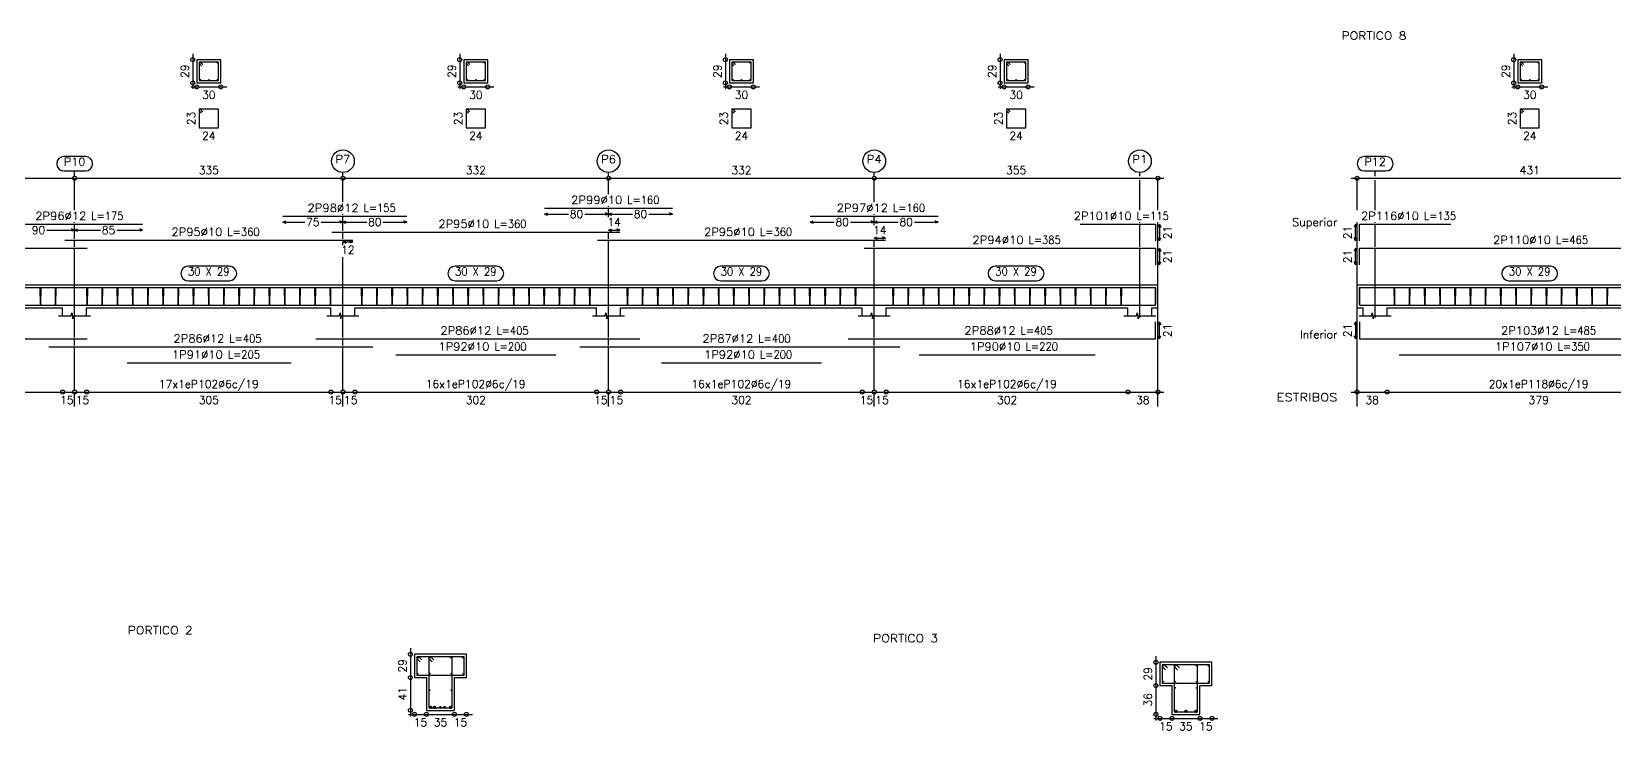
# Model space of a CAD drawing. Header units: millimetres. Extents: x 650.1 to 709.5, y 350.8 to 392.8.
# Drawn here: x 662.33 to 682.11, y 360.76 to 369.49 of the extents above; entities that cross this region are included whole.
import ezdxf
from ezdxf.enums import TextEntityAlignment as Align

# ---------------------------------------------------------------- set-up
doc = ezdxf.new("R2010")
doc.units = ezdxf.units.MM
doc.linetypes.add('CYPELINEA', pattern=[0])
for name, color, linetype in [('ARM_DENTRO_VIGA', 4, 'Continuous'), ('ARM_ESTRIBOS', 5, 'Continuous'), ('ARM_LONGITUDES', 3, 'CYPELINEA'), ('ARM_TEXTOS', 3, 'CYPELINEA'), ('COT_ARM', 3, 'CYPELINEA'), ('COT_COTAS', 3, 'CYPELINEA'), ('COT_EST', 3, 'CYPELINEA'), ('COT_LIN_APOYOS', 2, 'CYPELINEA'), ('COT_LIN_AUX_COTA', 2, 'CYPELINEA'), ('REF_ESCALA', 3, 'CYPELINEA'), ('REF_NOMBRE', 3, 'CYPELINEA'), ('REF_REFERENCIA', 3, 'CYPELINEA'), ('SEC_CONTORNOS', 2, 'Continuous'), ('SEC_DIM_VIGA', 3, 'CYPELINEA'), ('TXT_EST', 3, 'CYPELINEA'), ('TXT_LONG', 3, 'CYPELINEA')]:
    doc.layers.add(name, color=color, linetype=linetype)
doc.styles.get("Standard").update_dxf_attribs({"font": 'romans.shx'})

msp = doc.modelspace()

# ---------------------------------------------------------------- linework, layer by layer
at = {"layer": 'ARM_DENTRO_VIGA', "color": 4}
for p, q in [((664.424, 369.102), (664.439, 369.102)), ((664.432, 369.11), (664.432, 369.095)), ((664.642, 369.102), (664.657, 369.102)), ((664.65, 369.11), (664.65, 369.095)), ((667.761, 369.102), (667.776, 369.102)), ((667.768, 369.11), (667.768, 369.095)), ((667.979, 369.102), (667.994, 369.102)), ((667.986, 369.11), (667.986, 369.095)), ((671.081, 369.102), (671.096, 369.102)), ((671.088, 369.11), (671.088, 369.095)), ((671.299, 369.102), (671.314, 369.102)), ((671.306, 369.11), (671.306, 369.095)), ((674.513, 369.102), (674.528, 369.102)), ((674.521, 369.11), (674.521, 369.095)), ((674.731, 369.102), (674.746, 369.102)), ((674.739, 369.11), (674.739, 369.095)), ((680.932, 369.102), (680.947, 369.102)), ((680.94, 369.11), (680.94, 369.095)), ((681.15, 369.102), (681.165, 369.102)), ((681.158, 369.11), (681.158, 369.095)), ((664.433, 368.894), (664.433, 368.876)), ((664.541, 368.892), (664.541, 368.877)), ((664.649, 368.894), (664.649, 368.876)), ((667.769, 368.894), (667.769, 368.876)), ((667.877, 368.892), (667.877, 368.877)), ((667.985, 368.894), (667.985, 368.876)), ((671.089, 368.894), (671.089, 368.876)), ((671.197, 368.892), (671.197, 368.877)), ((671.305, 368.894), (671.305, 368.876)), ((674.522, 368.894), (674.522, 368.876)), ((674.63, 368.892), (674.63, 368.877)), ((674.738, 368.894), (674.738, 368.876)), ((680.941, 368.894), (680.941, 368.876)), ((681.049, 368.892), (681.049, 368.877)), ((681.157, 368.894), (681.157, 368.876)), ((664.424, 368.885), (664.442, 368.885)), ((664.533, 368.885), (664.548, 368.885)), ((664.64, 368.885), (664.658, 368.885)), ((667.76, 368.885), (667.778, 368.885)), ((667.87, 368.885), (667.885, 368.885)), ((667.976, 368.885), (667.994, 368.885)), ((671.08, 368.885), (671.098, 368.885)), ((671.19, 368.885), (671.205, 368.885)), ((671.296, 368.885), (671.314, 368.885)), ((674.513, 368.885), (674.531, 368.885)), ((674.622, 368.885), (674.637, 368.885)), ((674.729, 368.885), (674.747, 368.885)), ((680.932, 368.885), (680.95, 368.885)), ((681.041, 368.885), (681.056, 368.885)), ((681.148, 368.885), (681.166, 368.885)), ((667.146, 361.674), (667.164, 361.674)), ((667.155, 361.683), (667.155, 361.665)), ((667.296, 361.674), (667.314, 361.674)), ((667.305, 361.683), (667.305, 361.665)), ((667.558, 361.674), (667.576, 361.674)), ((667.567, 361.683), (667.567, 361.665)), ((667.708, 361.674), (667.726, 361.674)), ((667.717, 361.683), (667.717, 361.665)), ((676.462, 361.574), (676.477, 361.574)), ((676.47, 361.581), (676.47, 361.566)), ((676.612, 361.574), (676.627, 361.574)), ((676.62, 361.581), (676.62, 361.566)), ((676.877, 361.574), (676.891, 361.574)), ((676.884, 361.581), (676.884, 361.566)), ((677.026, 361.574), (677.041, 361.574)), ((677.034, 361.581), (677.034, 361.566)), ((667.148, 361.472), (667.157, 361.472)), ((667.152, 361.477), (667.152, 361.468)), ((667.292, 361.471), (667.307, 361.471)), ((667.298, 361.472), (667.307, 361.472)), ((667.299, 361.479), (667.299, 361.464)), ((667.302, 361.477), (667.302, 361.468)), ((667.566, 361.472), (667.575, 361.472)), ((667.566, 361.471), (667.581, 361.471)), ((667.57, 361.477), (667.57, 361.468)), ((667.573, 361.479), (667.573, 361.464)), ((667.716, 361.472), (667.725, 361.472)), ((667.72, 361.477), (667.72, 361.468)), ((676.463, 361.372), (676.472, 361.372)), ((676.468, 361.377), (676.468, 361.368)), ((676.613, 361.372), (676.622, 361.372)), ((676.618, 361.377), (676.618, 361.368)), ((676.882, 361.372), (676.89, 361.372)), ((676.886, 361.377), (676.886, 361.368)), ((677.031, 361.372), (677.04, 361.372)), ((677.036, 361.377), (677.036, 361.368)), ((667.292, 361.263), (667.307, 361.263)), ((667.299, 361.271), (667.299, 361.256)), ((667.566, 361.263), (667.581, 361.263)), ((667.573, 361.271), (667.573, 361.256)), ((676.607, 361.292), (676.622, 361.292)), ((676.615, 361.3), (676.615, 361.285)), ((676.882, 361.292), (676.896, 361.292)), ((676.889, 361.3), (676.889, 361.285)), ((667.293, 361.05), (667.331, 361.05)), ((667.312, 361.069), (667.312, 361.032)), ((667.343, 361.05), (667.381, 361.05)), ((667.362, 361.069), (667.362, 361.032)), ((667.42, 361.05), (667.45, 361.05)), ((667.435, 361.065), (667.435, 361.035)), ((667.472, 361.05), (667.502, 361.05)), ((667.487, 361.065), (667.487, 361.035)), ((667.542, 361.05), (667.58, 361.05)), ((667.561, 361.069), (667.561, 361.032)), ((676.609, 361), (676.646, 361)), ((676.627, 361.019), (676.627, 360.982)), ((676.733, 361), (676.771, 361)), ((676.752, 361.019), (676.752, 360.982)), ((676.858, 361), (676.895, 361)), ((676.877, 361.019), (676.877, 360.982))]:
    msp.add_line(p, q, dxfattribs=at)
for points in [[(665.467, 367.186), (667.017, 367.186)], [(668.737, 367.286), (670.337, 367.286)], [(672.057, 367.186), (673.657, 367.186)], [(661.964, 367.086), (663.714, 367.086)], [(666.077, 366.986), (669.677, 366.986)], [(675.432, 367.086), (676.372, 367.086), (676.372, 366.876)], [(678.922, 366.876), (678.922, 367.086), (680.062, 367.086)], [(658.582, 366.576), (658.582, 366.786), (663.022, 366.786)], [(662.741, 366.886), (666.341, 366.886)], [(669.397, 366.886), (672.997, 366.886)], [(672.732, 366.786), (676.372, 366.786), (676.372, 366.576)], [(678.922, 366.576), (678.922, 366.786), (683.362, 366.786)], [(658.582, 366.082), (658.582, 366.292), (663.022, 366.292)], [(658.582, 366.284), (658.582, 366.074), (663.022, 366.074)], [(661.964, 366.292), (663.714, 366.292)], [(662.741, 366.292), (666.341, 366.292)], [(665.467, 366.292), (667.017, 366.292)], [(666.077, 366.292), (669.677, 366.292)], [(668.737, 366.292), (670.337, 366.292)], [(669.397, 366.292), (672.997, 366.292)], [(672.057, 366.292), (673.657, 366.292)], [(672.532, 366.074), (676.372, 366.074), (676.372, 366.284)], [(672.732, 366.292), (676.372, 366.292), (676.372, 366.082)], [(675.432, 366.292), (676.372, 366.292), (676.372, 366.082)], [(678.922, 366.082), (678.922, 366.292), (680.062, 366.292)], [(678.922, 366.082), (678.922, 366.292), (683.362, 366.292)], [(678.922, 366.284), (678.922, 366.074), (683.562, 366.074)], [(662.541, 366.074), (666.591, 366.074)], [(663.521, 366.074), (665.571, 366.074)], [(665.877, 366.074), (669.927, 366.074)], [(666.877, 366.074), (668.877, 366.074)], [(669.177, 366.074), (673.177, 366.074)], [(670.197, 366.074), (672.197, 366.074)], [(673.417, 366.074), (675.617, 366.074)], [(679.416, 366.074), (682.916, 366.074)], [(658.582, 365.863), (658.582, 365.653), (663.022, 365.653)], [(672.532, 365.653), (676.372, 365.653), (676.372, 365.863)], [(678.922, 365.863), (678.922, 365.653), (683.562, 365.653)], [(662.541, 365.553), (666.591, 365.553)], [(665.877, 365.653), (669.927, 365.653)], [(669.177, 365.553), (673.177, 365.553)], [(663.521, 365.353), (665.571, 365.353)], [(666.877, 365.453), (668.877, 365.453)], [(670.197, 365.353), (672.197, 365.353)], [(673.417, 365.453), (675.617, 365.453)], [(679.416, 365.453), (682.916, 365.453)]]:
    msp.add_lwpolyline(points, dxfattribs=at)
for centre, radius in [((664.432, 369.102), 0.005), ((664.65, 369.102), 0.005), ((667.768, 369.102), 0.005), ((667.986, 369.102), 0.005), ((671.088, 369.102), 0.005), ((671.306, 369.102), 0.005), ((674.521, 369.102), 0.005), ((674.739, 369.102), 0.005), ((680.94, 369.102), 0.005), ((681.158, 369.102), 0.005), ((664.433, 368.885), 0.006), ((664.541, 368.885), 0.005), ((664.649, 368.885), 0.006), ((667.769, 368.885), 0.006), ((667.877, 368.885), 0.005), ((667.985, 368.885), 0.006), ((671.089, 368.885), 0.006), ((671.197, 368.885), 0.005), ((671.305, 368.885), 0.006), ((674.522, 368.885), 0.006), ((674.63, 368.885), 0.005), ((674.738, 368.885), 0.006), ((680.941, 368.885), 0.006), ((681.049, 368.885), 0.005), ((681.157, 368.885), 0.006), ((667.155, 361.674), 0.006), ((667.305, 361.674), 0.006), ((667.567, 361.674), 0.006), ((667.717, 361.674), 0.006), ((676.47, 361.574), 0.005), ((676.62, 361.574), 0.005), ((676.884, 361.574), 0.005), ((677.034, 361.574), 0.005), ((667.152, 361.472), 0.003), ((667.299, 361.471), 0.005), ((667.302, 361.472), 0.003), ((667.57, 361.472), 0.003), ((667.573, 361.471), 0.005), ((667.72, 361.472), 0.003), ((676.468, 361.372), 0.003), ((676.618, 361.372), 0.003), ((676.886, 361.372), 0.003), ((677.036, 361.372), 0.003), ((667.299, 361.263), 0.005), ((667.573, 361.263), 0.005), ((676.615, 361.292), 0.005), ((676.889, 361.292), 0.005), ((667.312, 361.05), 0.0125), ((667.362, 361.05), 0.0125), ((667.435, 361.05), 0.01), ((667.487, 361.05), 0.01), ((667.561, 361.05), 0.0125), ((676.627, 361), 0.0125), ((676.752, 361), 0.0125), ((676.877, 361), 0.0125)]:
    msp.add_circle(centre, radius, dxfattribs=at)
at = {"layer": 'ARM_ESTRIBOS', "color": 5}
for points in [[(664.468, 369.079), (664.439, 369.109), (664.421, 369.109), (664.421, 368.879), (664.661, 368.879), (664.661, 369.109), (664.421, 369.109), (664.421, 369.091), (664.45, 369.061)], [(667.805, 369.079), (667.775, 369.109), (667.757, 369.109), (667.757, 368.879), (667.997, 368.879), (667.997, 369.109), (667.757, 369.109), (667.757, 369.091), (667.787, 369.061)], [(671.125, 369.079), (671.095, 369.109), (671.077, 369.109), (671.077, 368.879), (671.317, 368.879), (671.317, 369.109), (671.077, 369.109), (671.077, 369.091), (671.107, 369.061)], [(674.557, 369.079), (674.528, 369.109), (674.51, 369.109), (674.51, 368.879), (674.75, 368.879), (674.75, 369.109), (674.51, 369.109), (674.51, 369.091), (674.539, 369.061)], [(680.976, 369.079), (680.947, 369.109), (680.929, 369.109), (680.929, 368.879), (681.169, 368.879), (681.169, 369.109), (680.929, 369.109), (680.929, 369.091), (680.958, 369.061)], [(664.468, 368.489), (664.439, 368.519), (664.421, 368.519), (664.421, 368.289), (664.661, 368.289), (664.661, 368.519), (664.421, 368.519), (664.421, 368.501), (664.45, 368.471)], [(667.805, 368.489), (667.775, 368.519), (667.757, 368.519), (667.757, 368.289), (667.997, 368.289), (667.997, 368.519), (667.757, 368.519), (667.757, 368.501), (667.787, 368.471)], [(671.125, 368.489), (671.095, 368.519), (671.077, 368.519), (671.077, 368.289), (671.317, 368.289), (671.317, 368.519), (671.077, 368.519), (671.077, 368.501), (671.107, 368.471)], [(674.557, 368.489), (674.528, 368.519), (674.51, 368.519), (674.51, 368.289), (674.75, 368.289), (674.75, 368.519), (674.51, 368.519), (674.51, 368.501), (674.539, 368.471)], [(680.976, 368.489), (680.947, 368.519), (680.929, 368.519), (680.929, 368.289), (681.169, 368.289), (681.169, 368.519), (680.929, 368.519), (680.929, 368.501), (680.958, 368.471)], [(662.44, 366.269), (662.44, 366.298), (662.437, 366.068), (662.434, 366.298), (662.434, 366.28), (662.434, 366.251)], [(662.63, 366.269), (662.63, 366.298), (662.627, 366.068), (662.624, 366.298), (662.624, 366.28), (662.624, 366.251)], [(663.023, 366.269), (663.023, 366.298), (663.02, 366.068), (663.017, 366.298), (663.016, 366.28), (663.016, 366.251)], [(663.213, 366.269), (663.213, 366.298), (663.21, 366.068), (663.207, 366.298), (663.206, 366.28), (663.206, 366.251)], [(663.403, 366.269), (663.403, 366.298), (663.4, 366.068), (663.397, 366.298), (663.396, 366.28), (663.396, 366.251)], [(663.593, 366.269), (663.593, 366.298), (663.59, 366.068), (663.587, 366.298), (663.586, 366.28), (663.586, 366.251)], [(663.783, 366.269), (663.783, 366.298), (663.78, 366.068), (663.777, 366.298), (663.776, 366.28), (663.776, 366.251)], [(663.973, 366.269), (663.973, 366.298), (663.97, 366.068), (663.967, 366.298), (663.966, 366.28), (663.966, 366.251)], [(664.163, 366.269), (664.163, 366.298), (664.16, 366.068), (664.157, 366.298), (664.156, 366.28), (664.156, 366.251)], [(664.353, 366.269), (664.353, 366.298), (664.35, 366.068), (664.347, 366.298), (664.346, 366.28), (664.346, 366.251)], [(664.543, 366.269), (664.543, 366.298), (664.54, 366.068), (664.537, 366.298), (664.536, 366.28), (664.536, 366.251)], [(664.733, 366.269), (664.733, 366.298), (664.73, 366.068), (664.727, 366.298), (664.726, 366.28), (664.726, 366.251)], [(664.923, 366.269), (664.923, 366.298), (664.92, 366.068), (664.917, 366.298), (664.916, 366.28), (664.916, 366.251)], [(665.113, 366.269), (665.113, 366.298), (665.11, 366.068), (665.107, 366.298), (665.106, 366.28), (665.106, 366.251)], [(665.303, 366.269), (665.303, 366.298), (665.3, 366.068), (665.297, 366.298), (665.296, 366.28), (665.296, 366.251)], [(665.493, 366.269), (665.493, 366.298), (665.49, 366.068), (665.487, 366.298), (665.486, 366.28), (665.486, 366.251)], [(665.683, 366.269), (665.683, 366.298), (665.68, 366.068), (665.677, 366.298), (665.676, 366.28), (665.676, 366.251)], [(665.873, 366.269), (665.873, 366.298), (665.87, 366.068), (665.867, 366.298), (665.866, 366.28), (665.866, 366.251)], [(666.063, 366.269), (666.063, 366.298), (666.06, 366.068), (666.057, 366.298), (666.056, 366.28), (666.056, 366.251)], [(666.456, 366.269), (666.456, 366.298), (666.453, 366.068), (666.45, 366.298), (666.449, 366.28), (666.449, 366.251)], [(666.646, 366.269), (666.646, 366.298), (666.643, 366.068), (666.64, 366.298), (666.639, 366.28), (666.639, 366.251)], [(666.836, 366.269), (666.836, 366.298), (666.833, 366.068), (666.83, 366.298), (666.829, 366.28), (666.829, 366.251)], [(667.026, 366.269), (667.026, 366.298), (667.023, 366.068), (667.02, 366.298), (667.019, 366.28), (667.019, 366.251)], [(667.216, 366.269), (667.216, 366.298), (667.213, 366.068), (667.21, 366.298), (667.209, 366.28), (667.209, 366.251)], [(667.406, 366.269), (667.406, 366.298), (667.403, 366.068), (667.4, 366.298), (667.399, 366.28), (667.399, 366.251)], [(667.596, 366.269), (667.596, 366.298), (667.593, 366.068), (667.59, 366.298), (667.589, 366.28), (667.589, 366.251)], [(667.786, 366.269), (667.786, 366.298), (667.783, 366.068), (667.78, 366.298), (667.779, 366.28), (667.779, 366.251)], [(667.976, 366.269), (667.976, 366.298), (667.973, 366.068), (667.97, 366.298), (667.969, 366.28), (667.969, 366.251)], [(668.166, 366.269), (668.166, 366.298), (668.163, 366.068), (668.16, 366.298), (668.159, 366.28), (668.159, 366.251)], [(668.356, 366.269), (668.356, 366.298), (668.353, 366.068), (668.35, 366.298), (668.349, 366.28), (668.349, 366.251)], [(668.546, 366.269), (668.546, 366.298), (668.543, 366.068), (668.54, 366.298), (668.539, 366.28), (668.539, 366.251)], [(668.736, 366.269), (668.736, 366.298), (668.733, 366.068), (668.73, 366.298), (668.729, 366.28), (668.729, 366.251)], [(668.926, 366.269), (668.926, 366.298), (668.923, 366.068), (668.92, 366.298), (668.919, 366.28), (668.919, 366.251)], [(669.116, 366.269), (669.116, 366.298), (669.113, 366.068), (669.11, 366.298), (669.109, 366.28), (669.109, 366.251)], [(669.306, 366.269), (669.306, 366.298), (669.303, 366.068), (669.3, 366.298), (669.299, 366.28), (669.299, 366.251)], [(669.776, 366.269), (669.776, 366.298), (669.773, 366.068), (669.77, 366.298), (669.769, 366.28), (669.769, 366.251)], [(669.966, 366.269), (669.966, 366.298), (669.963, 366.068), (669.96, 366.298), (669.959, 366.28), (669.959, 366.251)], [(670.156, 366.269), (670.156, 366.298), (670.153, 366.068), (670.15, 366.298), (670.149, 366.28), (670.149, 366.251)], [(670.346, 366.269), (670.346, 366.298), (670.343, 366.068), (670.34, 366.298), (670.339, 366.28), (670.339, 366.251)], [(670.536, 366.269), (670.536, 366.298), (670.533, 366.068), (670.53, 366.298), (670.529, 366.28), (670.529, 366.251)], [(670.726, 366.269), (670.726, 366.298), (670.723, 366.068), (670.72, 366.298), (670.719, 366.28), (670.719, 366.251)], [(670.916, 366.269), (670.916, 366.298), (670.913, 366.068), (670.91, 366.298), (670.909, 366.28), (670.909, 366.251)], [(671.106, 366.269), (671.106, 366.298), (671.103, 366.068), (671.1, 366.298), (671.099, 366.28), (671.099, 366.251)], [(671.296, 366.269), (671.296, 366.298), (671.293, 366.068), (671.29, 366.298), (671.289, 366.28), (671.289, 366.251)], [(671.486, 366.269), (671.486, 366.298), (671.483, 366.068), (671.48, 366.298), (671.479, 366.28), (671.479, 366.251)], [(671.676, 366.269), (671.676, 366.298), (671.673, 366.068), (671.67, 366.298), (671.669, 366.28), (671.669, 366.251)], [(671.866, 366.269), (671.866, 366.298), (671.863, 366.068), (671.86, 366.298), (671.859, 366.28), (671.859, 366.251)], [(672.056, 366.269), (672.056, 366.298), (672.053, 366.068), (672.05, 366.298), (672.049, 366.28), (672.049, 366.251)], [(672.246, 366.269), (672.246, 366.298), (672.243, 366.068), (672.24, 366.298), (672.239, 366.28), (672.239, 366.251)], [(672.436, 366.269), (672.436, 366.298), (672.433, 366.068), (672.43, 366.298), (672.429, 366.28), (672.429, 366.251)], [(672.626, 366.269), (672.626, 366.298), (672.623, 366.068), (672.62, 366.298), (672.619, 366.28), (672.619, 366.251)], [(673.096, 366.269), (673.096, 366.298), (673.093, 366.068), (673.09, 366.298), (673.089, 366.28), (673.089, 366.251)], [(673.286, 366.269), (673.286, 366.298), (673.283, 366.068), (673.28, 366.298), (673.279, 366.28), (673.279, 366.251)], [(673.476, 366.269), (673.476, 366.298), (673.473, 366.068), (673.47, 366.298), (673.469, 366.28), (673.469, 366.251)], [(673.666, 366.269), (673.666, 366.298), (673.663, 366.068), (673.66, 366.298), (673.659, 366.28), (673.659, 366.251)], [(673.856, 366.269), (673.856, 366.298), (673.853, 366.068), (673.85, 366.298), (673.849, 366.28), (673.849, 366.251)], [(674.046, 366.269), (674.046, 366.298), (674.043, 366.068), (674.04, 366.298), (674.039, 366.28), (674.039, 366.251)], [(674.236, 366.269), (674.236, 366.298), (674.233, 366.068), (674.23, 366.298), (674.229, 366.28), (674.229, 366.251)], [(674.426, 366.269), (674.426, 366.298), (674.423, 366.068), (674.42, 366.298), (674.419, 366.28), (674.419, 366.251)], [(674.616, 366.269), (674.616, 366.298), (674.613, 366.068), (674.61, 366.298), (674.609, 366.28), (674.609, 366.251)], [(674.806, 366.269), (674.806, 366.298), (674.803, 366.068), (674.8, 366.298), (674.799, 366.28), (674.799, 366.251)], [(674.996, 366.269), (674.996, 366.298), (674.993, 366.068), (674.99, 366.298), (674.989, 366.28), (674.989, 366.251)], [(675.186, 366.269), (675.186, 366.298), (675.183, 366.068), (675.18, 366.298), (675.179, 366.28), (675.179, 366.251)], [(675.376, 366.269), (675.376, 366.298), (675.373, 366.068), (675.37, 366.298), (675.369, 366.28), (675.369, 366.251)], [(675.566, 366.269), (675.566, 366.298), (675.563, 366.068), (675.56, 366.298), (675.559, 366.28), (675.559, 366.251)], [(675.756, 366.269), (675.756, 366.298), (675.753, 366.068), (675.75, 366.298), (675.749, 366.28), (675.749, 366.251)], [(675.946, 366.269), (675.946, 366.298), (675.943, 366.068), (675.94, 366.298), (675.939, 366.28), (675.939, 366.251)], [(679.361, 366.269), (679.361, 366.298), (679.358, 366.068), (679.355, 366.298), (679.354, 366.28), (679.354, 366.251)], [(679.551, 366.269), (679.551, 366.298), (679.548, 366.068), (679.545, 366.298), (679.544, 366.28), (679.544, 366.251)], [(679.741, 366.269), (679.741, 366.298), (679.738, 366.068), (679.735, 366.298), (679.734, 366.28), (679.734, 366.251)], [(679.931, 366.269), (679.931, 366.298), (679.928, 366.068), (679.925, 366.298), (679.924, 366.28), (679.924, 366.251)], [(680.121, 366.269), (680.121, 366.298), (680.118, 366.068), (680.115, 366.298), (680.114, 366.28), (680.114, 366.251)], [(680.311, 366.269), (680.311, 366.298), (680.308, 366.068), (680.305, 366.298), (680.304, 366.28), (680.304, 366.251)], [(680.501, 366.269), (680.501, 366.298), (680.498, 366.068), (680.495, 366.298), (680.494, 366.28), (680.494, 366.251)], [(680.691, 366.269), (680.691, 366.298), (680.688, 366.068), (680.685, 366.298), (680.684, 366.28), (680.684, 366.251)], [(680.881, 366.269), (680.881, 366.298), (680.878, 366.068), (680.875, 366.298), (680.874, 366.28), (680.874, 366.251)], [(681.071, 366.269), (681.071, 366.298), (681.068, 366.068), (681.065, 366.298), (681.064, 366.28), (681.064, 366.251)], [(681.261, 366.269), (681.261, 366.298), (681.258, 366.068), (681.255, 366.298), (681.254, 366.28), (681.254, 366.251)], [(681.451, 366.269), (681.451, 366.298), (681.448, 366.068), (681.445, 366.298), (681.444, 366.28), (681.444, 366.251)], [(681.641, 366.269), (681.641, 366.298), (681.638, 366.068), (681.635, 366.298), (681.634, 366.28), (681.634, 366.251)], [(681.831, 366.269), (681.831, 366.298), (681.828, 366.068), (681.825, 366.298), (681.824, 366.28), (681.824, 366.251)], [(682.021, 366.269), (682.021, 366.298), (682.018, 366.068), (682.015, 366.298), (682.014, 366.28), (682.014, 366.251)], [(667.205, 361.642), (667.165, 361.682), (667.141, 361.682), (667.141, 361.452), (667.731, 361.452), (667.731, 361.682), (667.141, 361.682), (667.141, 361.658), (667.181, 361.618)], [(667.355, 361.642), (667.315, 361.682), (667.291, 361.682), (667.291, 361.042), (667.581, 361.042), (667.581, 361.682), (667.291, 361.682), (667.291, 361.658), (667.331, 361.618)], [(676.521, 361.542), (676.481, 361.582), (676.457, 361.582), (676.457, 361.352), (677.047, 361.352), (677.047, 361.582), (676.457, 361.582), (676.457, 361.558), (676.496, 361.518)], [(676.67, 361.542), (676.631, 361.582), (676.607, 361.582), (676.607, 360.992), (676.897, 360.992), (676.897, 361.582), (676.607, 361.582), (676.607, 361.558), (676.646, 361.518)]]:
    msp.add_lwpolyline(points, dxfattribs=at)
at = {"layer": 'ARM_LONGITUDES', "color": 3}
for p, q in [((676.422, 367.086), (676.407, 367.048)), ((676.422, 366.876), (676.407, 366.913)), ((676.422, 367.086), (676.422, 366.876)), ((676.422, 367.086), (676.437, 367.048)), ((676.422, 366.876), (676.437, 366.913)), ((678.872, 367.086), (678.857, 367.048)), ((678.872, 366.876), (678.857, 366.913)), ((678.872, 366.876), (678.872, 367.086)), ((678.872, 367.086), (678.887, 367.048)), ((678.872, 366.876), (678.887, 366.913)), ((676.422, 366.786), (676.407, 366.748)), ((676.422, 366.786), (676.422, 366.576)), ((676.422, 366.786), (676.437, 366.748)), ((678.872, 366.786), (678.857, 366.748)), ((678.872, 366.576), (678.872, 366.786)), ((678.872, 366.786), (678.887, 366.748)), ((676.422, 366.576), (676.407, 366.613)), ((676.422, 366.576), (676.437, 366.613)), ((678.872, 366.576), (678.857, 366.613)), ((678.872, 366.576), (678.887, 366.613)), ((676.422, 365.863), (676.407, 365.826)), ((676.422, 365.653), (676.422, 365.863)), ((676.422, 365.863), (676.437, 365.826)), ((678.872, 365.863), (678.857, 365.826)), ((678.872, 365.863), (678.872, 365.653)), ((678.872, 365.863), (678.887, 365.826)), ((676.422, 365.653), (676.407, 365.691)), ((676.422, 365.653), (676.437, 365.691)), ((678.872, 365.653), (678.857, 365.691)), ((678.872, 365.653), (678.887, 365.691))]:
    msp.add_line(p, q, dxfattribs=at)
at = {"layer": 'COT_ARM', "color": 3}
for p, q in [((665.467, 367.111), (665.505, 367.126)), ((665.467, 367.111), (665.74, 367.111)), ((665.467, 367.111), (665.505, 367.096)), ((665.945, 367.111), (666.217, 367.111)), ((666.217, 367.111), (666.18, 367.126)), ((666.217, 367.111), (666.18, 367.096)), ((666.217, 367.111), (666.255, 367.126)), ((666.217, 367.111), (666.515, 367.111)), ((666.217, 367.111), (666.255, 367.096)), ((666.72, 367.111), (667.017, 367.111)), ((667.017, 367.111), (666.98, 367.126)), ((667.017, 367.111), (666.98, 367.096)), ((668.737, 367.211), (668.775, 367.226)), ((668.737, 367.211), (669.035, 367.211)), ((668.737, 367.211), (668.775, 367.196)), ((669.24, 367.211), (669.537, 367.211)), ((669.537, 367.211), (669.5, 367.226)), ((669.537, 367.211), (669.5, 367.196)), ((669.537, 367.211), (669.575, 367.226)), ((669.537, 367.211), (669.835, 367.211)), ((669.537, 367.211), (669.575, 367.196)), ((670.04, 367.211), (670.337, 367.211)), ((670.337, 367.211), (670.3, 367.226)), ((670.337, 367.211), (670.3, 367.196)), ((672.057, 367.111), (672.095, 367.126)), ((672.057, 367.111), (672.355, 367.111)), ((672.057, 367.111), (672.095, 367.096)), ((672.56, 367.111), (672.857, 367.111)), ((672.857, 367.111), (672.82, 367.126)), ((672.857, 367.111), (672.82, 367.096)), ((672.857, 367.111), (672.895, 367.126)), ((672.857, 367.111), (673.155, 367.111)), ((672.857, 367.111), (672.895, 367.096)), ((673.36, 367.111), (673.657, 367.111)), ((673.657, 367.111), (673.62, 367.126)), ((673.657, 367.111), (673.62, 367.096)), ((662.517, 367.011), (662.864, 367.011)), ((662.864, 367.011), (662.827, 367.026)), ((662.864, 367.011), (662.827, 366.996)), ((662.864, 367.011), (662.902, 367.026)), ((662.864, 367.011), (663.187, 367.011)), ((662.864, 367.011), (662.902, 366.996)), ((663.392, 367.011), (663.714, 367.011)), ((663.714, 367.011), (663.677, 367.026)), ((663.714, 367.011), (663.677, 366.996)), ((669.537, 367.011), (669.575, 367.026)), ((669.537, 367.011), (669.677, 367.011)), ((669.537, 367.011), (669.575, 366.996)), ((669.677, 367.011), (669.64, 367.026)), ((669.677, 367.011), (669.64, 366.996)), ((672.857, 366.911), (672.895, 366.926)), ((672.857, 366.911), (672.997, 366.911)), ((672.857, 366.911), (672.895, 366.896)), ((672.997, 366.911), (672.96, 366.926)), ((672.997, 366.911), (672.96, 366.896)), ((666.217, 366.863), (666.255, 366.878)), ((666.217, 366.863), (666.341, 366.863)), ((666.217, 366.863), (666.255, 366.848)), ((666.341, 366.863), (666.303, 366.878)), ((666.341, 366.863), (666.303, 366.848))]:
    msp.add_line(p, q, dxfattribs=at)
at = {"layer": 'COT_COTAS', "color": 3}
for p, q in [((658.477, 367.658), (662.864, 367.658)), ((662.864, 367.658), (666.217, 367.658)), ((666.217, 367.658), (669.537, 367.658)), ((669.537, 367.658), (672.857, 367.658)), ((672.857, 367.658), (676.477, 367.658)), ((678.817, 367.658), (683.205, 367.658))]:
    msp.add_line(p, q, dxfattribs=at)
for centre in [(662.864, 367.658), (666.217, 367.658), (669.537, 367.658), (672.857, 367.658), (676.402, 367.658), (678.892, 367.658)]:
    msp.add_circle(centre, 0.025, dxfattribs=at)
at = {"layer": 'COT_EST', "color": 3}
for p, q in [((658.927, 364.988), (662.714, 364.988)), ((662.714, 364.988), (662.864, 364.988)), ((662.864, 364.988), (663.014, 364.988)), ((663.014, 364.988), (666.067, 364.988)), ((666.067, 364.988), (666.217, 364.988)), ((666.217, 364.988), (666.367, 364.988)), ((666.367, 364.988), (669.387, 364.988)), ((669.387, 364.988), (669.537, 364.988)), ((669.537, 364.988), (669.687, 364.988)), ((669.687, 364.988), (672.707, 364.988)), ((672.707, 364.988), (672.857, 364.988)), ((672.857, 364.988), (673.007, 364.988)), ((673.007, 364.988), (676.027, 364.988)), ((676.027, 364.988), (676.477, 364.988)), ((678.817, 364.988), (679.267, 364.988)), ((679.267, 364.988), (683.055, 364.988))]:
    msp.add_line(p, q, dxfattribs=at)
for centre in [(662.714, 364.988), (662.864, 364.988), (663.014, 364.988), (666.067, 364.988), (666.217, 364.988), (666.367, 364.988), (669.387, 364.988), (669.537, 364.988), (669.687, 364.988), (672.707, 364.988), (672.857, 364.988), (673.007, 364.988), (676.027, 364.988), (676.402, 364.988), (678.892, 364.988), (679.267, 364.988)]:
    msp.add_circle(centre, 0.025, dxfattribs=at)
at = {"layer": 'COT_LIN_APOYOS', "color": 2}
for p, q in [((662.864, 367.458), (662.864, 367.646)), ((666.217, 367.458), (666.217, 367.646)), ((669.537, 367.458), (669.537, 367.646)), ((672.857, 367.458), (672.857, 367.646)), ((676.402, 367.646), (676.402, 367.658)), ((676.402, 367.458), (676.402, 367.646)), ((678.892, 367.646), (678.892, 367.658)), ((678.892, 367.458), (678.892, 367.646)), ((662.864, 367.258), (662.864, 367.458)), ((666.217, 367.358), (666.217, 367.458)), ((669.537, 367.301), (669.537, 367.308)), ((672.857, 367.358), (672.857, 367.458)), ((676.402, 367.258), (676.402, 367.458)), ((678.892, 367.258), (678.892, 367.458)), ((662.864, 367.101), (662.864, 367.108)), ((666.217, 367.201), (666.217, 367.208)), ((666.217, 367.118), (666.217, 367.171)), ((669.537, 367.218), (669.537, 367.271)), ((669.537, 367.171), (669.537, 367.203)), ((672.857, 367.201), (672.857, 367.208)), ((672.857, 367.118), (672.857, 367.171)), ((676.402, 366.558), (676.402, 367.108)), ((678.892, 366.558), (678.892, 367.108)), ((662.864, 367.018), (662.864, 367.071)), ((662.864, 366.901), (662.864, 367.003)), ((666.217, 367.001), (666.217, 367.103)), ((666.217, 366.901), (666.217, 366.971)), ((669.537, 367.001), (669.537, 367.003)), ((669.537, 366.901), (669.537, 366.971)), ((672.857, 367.071), (672.857, 367.103)), ((662.864, 366.801), (662.864, 366.871)), ((662.864, 366.558), (662.864, 366.771)), ((666.217, 366.823), (666.217, 366.856)), ((669.537, 366.558), (669.537, 366.871)), ((672.857, 366.901), (672.857, 366.903)), ((672.857, 366.801), (672.857, 366.871)), ((672.857, 366.558), (672.857, 366.771)), ((662.864, 365.878), (662.864, 366.558)), ((666.217, 366.558), (666.217, 366.673)), ((666.217, 365.878), (666.217, 366.558)), ((669.537, 365.878), (669.537, 366.558)), ((672.857, 365.878), (672.857, 366.558)), ((676.402, 365.878), (676.402, 366.558)), ((678.892, 365.878), (678.892, 366.558)), ((662.864, 365.668), (662.864, 365.878)), ((666.217, 365.668), (666.217, 365.878)), ((669.537, 365.668), (669.537, 365.878)), ((672.857, 365.668), (672.857, 365.878)), ((676.402, 365.138), (676.402, 365.878)), ((678.892, 365.138), (678.892, 365.878)), ((662.864, 365.568), (662.864, 365.638)), ((662.864, 365.138), (662.864, 365.538)), ((666.217, 365.568), (666.217, 365.638)), ((666.217, 365.138), (666.217, 365.538)), ((669.537, 365.568), (669.537, 365.638)), ((669.537, 365.138), (669.537, 365.538)), ((672.857, 365.568), (672.857, 365.638)), ((672.857, 365.138), (672.857, 365.538)), ((662.864, 365.001), (662.864, 365.138)), ((666.217, 365.001), (666.217, 365.138)), ((669.537, 365.001), (669.537, 365.138)), ((672.857, 365.001), (672.857, 365.138)), ((676.402, 365.001), (676.402, 365.138)), ((678.892, 365.001), (678.892, 365.138)), ((662.864, 364.808), (662.864, 364.976)), ((666.217, 364.808), (666.217, 364.976)), ((669.537, 364.808), (669.537, 364.976)), ((672.857, 364.808), (672.857, 364.976)), ((676.402, 364.976), (676.402, 365.001)), ((676.402, 364.808), (676.402, 364.976)), ((678.892, 364.976), (678.892, 365.001)), ((678.892, 364.808), (678.892, 364.976))]:
    msp.add_line(p, q, dxfattribs=at)
at = {"layer": 'COT_LIN_AUX_COTA', "color": 2}
for p, q in [((662.864, 367.683), (662.864, 367.749)), ((666.217, 367.683), (666.217, 367.728)), ((669.537, 367.683), (669.537, 367.728)), ((672.857, 367.683), (672.857, 367.728)), ((676.177, 367.683), (676.177, 367.728)), ((679.117, 367.683), (679.117, 367.749)), ((676.177, 367.458), (676.177, 367.633)), ((679.117, 367.458), (679.117, 367.633)), ((676.177, 367.258), (676.177, 367.458)), ((679.117, 367.258), (679.117, 367.458)), ((676.177, 367.101), (676.177, 367.108)), ((679.117, 367.101), (679.117, 367.108)), ((676.177, 366.801), (676.177, 367.071)), ((679.117, 366.801), (679.117, 367.071)), ((676.177, 366.558), (676.177, 366.771)), ((679.117, 366.558), (679.117, 366.771)), ((676.177, 365.913), (676.177, 366.558)), ((679.117, 365.913), (679.117, 366.558))]:
    msp.add_line(p, q, dxfattribs=at)
at = {"layer": 'REF_NOMBRE', "color": 3}
for p, q in [((664.8, 366.558), (664.281, 366.558)), ((668.137, 366.558), (667.618, 366.558)), ((671.457, 366.558), (670.938, 366.558)), ((674.889, 366.558), (674.37, 366.558)), ((681.308, 366.558), (680.789, 366.558)), ((664.281, 366.378), (664.8, 366.378)), ((667.618, 366.378), (668.137, 366.378)), ((670.938, 366.378), (671.457, 366.378)), ((674.37, 366.378), (674.889, 366.378)), ((680.789, 366.378), (681.308, 366.378))]:
    msp.add_line(p, q, dxfattribs=at)
for centre, start, end in [((664.281, 366.468), 90, 270), ((664.8, 366.468), 270, 90), ((667.618, 366.468), 90, 270), ((668.137, 366.468), 270, 90), ((670.938, 366.468), 90, 270), ((671.457, 366.468), 270, 90), ((674.37, 366.468), 90, 270), ((674.889, 366.468), 270, 90), ((680.789, 366.468), 90, 270), ((681.308, 366.468), 270, 90)]:
    msp.add_arc(centre, 0.09, start, end, dxfattribs=at)
at = {"layer": 'REF_REFERENCIA', "color": 3}
for p, q in [((662.999, 367.929), (662.73, 367.929)), ((679.252, 367.929), (678.983, 367.929)), ((662.73, 367.749), (662.999, 367.749)), ((678.983, 367.749), (679.252, 367.749))]:
    msp.add_line(p, q, dxfattribs=at)
for centre in [(666.217, 367.871), (669.537, 367.871), (672.857, 367.871), (676.177, 367.871)]:
    msp.add_circle(centre, 0.142, dxfattribs=at)
for centre, start, end in [((662.73, 367.839), 90, 270), ((662.999, 367.839), 270, 90), ((678.983, 367.839), 90, 270), ((679.252, 367.839), 270, 90)]:
    msp.add_arc(centre, 0.09, start, end, dxfattribs=at)
at = {"layer": 'SEC_CONTORNOS', "color": 2}
for p, q in [((658.927, 366.328), (662.714, 366.328)), ((662.714, 366.328), (662.864, 366.328)), ((662.714, 366.328), (662.864, 366.328)), ((662.864, 366.328), (663.014, 366.328)), ((662.864, 366.328), (663.014, 366.328)), ((663.014, 366.328), (666.067, 366.328)), ((666.067, 366.328), (666.217, 366.328)), ((666.067, 366.328), (666.217, 366.328)), ((666.217, 366.328), (666.367, 366.328)), ((666.217, 366.328), (666.367, 366.328)), ((666.367, 366.328), (669.387, 366.328)), ((669.387, 366.328), (669.537, 366.328)), ((669.387, 366.328), (669.537, 366.328)), ((669.537, 366.328), (669.687, 366.328)), ((669.537, 366.328), (669.687, 366.328)), ((669.687, 366.328), (672.707, 366.328)), ((672.707, 366.328), (672.857, 366.328)), ((672.707, 366.328), (672.857, 366.328)), ((672.857, 366.328), (673.007, 366.328)), ((672.857, 366.328), (673.007, 366.328)), ((673.007, 366.328), (676.027, 366.328)), ((676.027, 366.328), (676.327, 366.328)), ((676.027, 366.328), (676.327, 366.328)), ((676.327, 366.328), (676.402, 366.328)), ((676.402, 366.038), (676.402, 366.328)), ((678.892, 366.038), (678.892, 366.328)), ((678.892, 366.328), (678.967, 366.328)), ((678.967, 366.328), (679.267, 366.328)), ((678.967, 366.328), (679.267, 366.328)), ((679.267, 366.328), (683.055, 366.328)), ((658.927, 366.038), (662.714, 366.038)), ((662.664, 365.938), (662.822, 365.938)), ((662.714, 365.938), (662.714, 366.038)), ((662.822, 365.938), (662.828, 365.976)), ((662.828, 365.976), (662.841, 365.901)), ((662.841, 365.901), (662.847, 365.938)), ((662.847, 365.938), (663.064, 365.938)), ((663.014, 366.038), (666.067, 366.038)), ((663.014, 365.938), (663.014, 366.038)), ((666.017, 365.938), (666.175, 365.938)), ((666.067, 365.938), (666.067, 366.038)), ((666.175, 365.938), (666.181, 365.976)), ((666.181, 365.976), (666.193, 365.901)), ((666.193, 365.901), (666.2, 365.938)), ((666.2, 365.938), (666.417, 365.938)), ((666.367, 366.038), (669.387, 366.038)), ((666.367, 365.938), (666.367, 366.038)), ((669.337, 365.938), (669.495, 365.938)), ((669.387, 365.938), (669.387, 366.038)), ((669.495, 365.938), (669.501, 365.976)), ((669.501, 365.976), (669.514, 365.901)), ((669.514, 365.901), (669.52, 365.938)), ((669.52, 365.938), (669.737, 365.938)), ((669.687, 366.038), (672.707, 366.038)), ((669.687, 365.938), (669.687, 366.038)), ((672.657, 365.938), (672.815, 365.938)), ((672.707, 365.938), (672.707, 366.038)), ((672.815, 365.938), (672.821, 365.976)), ((672.821, 365.976), (672.834, 365.901)), ((672.834, 365.901), (672.84, 365.938)), ((672.84, 365.938), (673.057, 365.938)), ((673.007, 366.038), (676.027, 366.038)), ((673.007, 365.938), (673.007, 366.038)), ((675.977, 365.938), (676.135, 365.938)), ((676.027, 365.938), (676.027, 366.038)), ((676.135, 365.938), (676.141, 365.976)), ((676.141, 365.976), (676.154, 365.901)), ((676.154, 365.901), (676.16, 365.938)), ((676.16, 365.938), (676.377, 365.938)), ((676.327, 365.938), (676.327, 366.038)), ((676.327, 366.038), (676.402, 366.038)), ((678.892, 366.038), (678.967, 366.038)), ((678.917, 365.938), (679.075, 365.938)), ((678.967, 365.938), (678.967, 366.038)), ((679.075, 365.938), (679.081, 365.976)), ((679.081, 365.976), (679.093, 365.901)), ((679.093, 365.901), (679.1, 365.938)), ((679.1, 365.938), (679.317, 365.938)), ((679.267, 366.038), (683.055, 366.038)), ((679.267, 365.938), (679.267, 366.038))]:
    msp.add_line(p, q, dxfattribs=at)
for points in [[(664.391, 369.139), (664.391, 368.849), (664.691, 368.849), (664.691, 369.139), (664.391, 369.139)], [(667.727, 369.139), (667.727, 368.849), (668.027, 368.849), (668.027, 369.139), (667.727, 369.139)], [(671.047, 369.139), (671.047, 368.849), (671.347, 368.849), (671.347, 369.139), (671.047, 369.139)], [(674.48, 369.139), (674.48, 368.849), (674.78, 368.849), (674.78, 369.139), (674.48, 369.139)], [(680.899, 369.139), (680.899, 368.849), (681.199, 368.849), (681.199, 369.139), (680.899, 369.139)], [(667.261, 361.712), (667.111, 361.712), (667.111, 361.422), (667.261, 361.422), (667.261, 361.012), (667.611, 361.012), (667.611, 361.422), (667.761, 361.422), (667.761, 361.712), (667.611, 361.712), (667.261, 361.712)], [(676.577, 361.612), (676.427, 361.612), (676.427, 361.322), (676.577, 361.322), (676.577, 360.962), (676.927, 360.962), (676.927, 361.322), (677.077, 361.322), (677.077, 361.612), (676.927, 361.612), (676.577, 361.612)]]:
    msp.add_lwpolyline(points, dxfattribs=at)
at = {"layer": 'SEC_DIM_VIGA', "color": 3}
for p, q in [((664.341, 369.214), (664.341, 368.774)), ((667.677, 369.214), (667.677, 368.774)), ((670.997, 369.214), (670.997, 368.774)), ((674.43, 369.214), (674.43, 368.774)), ((680.849, 369.214), (680.849, 368.774)), ((664.316, 368.799), (664.766, 368.799)), ((667.652, 368.799), (668.102, 368.799)), ((670.972, 368.799), (671.422, 368.799)), ((674.405, 368.799), (674.855, 368.799)), ((680.824, 368.799), (681.274, 368.799)), ((667.061, 361.787), (667.061, 361.422)), ((676.377, 361.687), (676.377, 361.322)), ((667.061, 361.422), (667.061, 360.937)), ((676.377, 361.322), (676.377, 360.887)), ((667.036, 360.962), (667.261, 360.962)), ((667.261, 360.962), (667.611, 360.962)), ((667.611, 360.962), (667.836, 360.962)), ((676.352, 360.912), (676.577, 360.912)), ((676.577, 360.912), (676.927, 360.912)), ((676.927, 360.912), (677.152, 360.912))]:
    msp.add_line(p, q, dxfattribs=at)
for centre in [(664.341, 369.139), (667.677, 369.139), (670.997, 369.139), (674.43, 369.139), (680.849, 369.139), (664.341, 368.849), (664.391, 368.799), (664.691, 368.799), (667.677, 368.849), (667.727, 368.799), (668.027, 368.799), (670.997, 368.849), (671.047, 368.799), (671.347, 368.799), (674.43, 368.849), (674.48, 368.799), (674.78, 368.799), (680.849, 368.849), (680.899, 368.799), (681.199, 368.799), (667.061, 361.712), (676.377, 361.612), (667.061, 361.422), (676.377, 361.322), (667.061, 361.012), (667.111, 360.962), (667.261, 360.962), (667.611, 360.962), (667.761, 360.962), (676.377, 360.962), (676.427, 360.912), (676.577, 360.912), (676.927, 360.912), (677.077, 360.912)]:
    msp.add_circle(centre, 0.025, dxfattribs=at)

# ---------------------------------------------------------------- texts
at = {"layer": 'ARM_LONGITUDES', "color": 3, "width": 1.138065}
for p, p2 in [((676.572, 366.897), (676.572, 367.065)), ((678.822, 366.897), (678.822, 367.065)), ((676.572, 366.597), (676.572, 366.765)), ((678.822, 366.597), (678.822, 366.765)), ((676.572, 365.674), (676.572, 365.842)), ((678.822, 365.674), (678.822, 365.842))]:
    msp.add_text('21', height=0.1, rotation=90, dxfattribs=at).set_placement(p, p2, align=Align.FIT)
at = {"layer": 'ARM_TEXTOS', "color": 3}
for s, width, p, p2 in [('2P98%%c12', 0.97719, (665.775, 367.238), (666.413, 367.238)), ('2P99%%c10', 0.977266, (669.07, 367.338), (669.708, 367.338)), ('2P97%%c12', 0.977266, (672.39, 367.238), (673.028, 367.238)), ('2P96%%c12', 0.97719, (662.372, 367.138), (663.01, 367.138)), ('2P95%%c10', 0.97719, (667.41, 367.038), (668.047, 367.038)), ('2P101%%c10', 0.965064, (675.351, 367.138), (676.073, 367.138)), ('2P116%%c10', 0.965064, (678.941, 367.138), (679.663, 367.138)), ('2P95%%c10', 0.977113, (664.074, 366.938), (664.711, 366.938)), ('2P95%%c10', 0.977266, (670.73, 366.938), (671.368, 366.938)), ('2P94%%c10', 0.97719, (674.085, 366.838), (674.723, 366.838)), ('2P110%%c10', 0.965064, (680.591, 366.838), (681.313, 366.838)), ('2P86%%c12', 0.97719, (667.435, 365.706), (668.073, 365.706)), ('2P88%%c12', 0.97719, (673.985, 365.706), (674.623, 365.706)), ('2P103%%c12', 0.965064, (680.691, 365.706), (681.413, 365.706)), ('2P86%%c12', 0.977113, (664.099, 365.606), (664.736, 365.606)), ('1P92%%c10', 0.977266, (667.41, 365.506), (668.048, 365.506)), ('2P87%%c12', 0.977266, (670.71, 365.606), (671.347, 365.606)), ('1P90%%c10', 0.977266, (674.05, 365.506), (674.688, 365.506)), ('1P107%%c10', 0.965064, (680.615, 365.506), (681.336, 365.506)), ('1P91%%c10', 0.97719, (664.079, 365.406), (664.716, 365.406)), ('1P92%%c10', 0.977266, (670.73, 365.406), (671.368, 365.406))]:
    msp.add_text(s, height=0.1, dxfattribs=dict(at, width=width)).set_placement(p, p2, align=Align.FIT)
at = {"layer": 'COT_ARM', "color": 3}
for s, width, p, p2 in [('75', 0.953514, (665.758, 367.061), (665.926, 367.061)), ('80', 0.953514, (666.533, 367.061), (666.701, 367.061)), ('80', 0.953514, (669.053, 367.161), (669.221, 367.161)), ('14', 0.928421, (669.523, 367.061), (669.691, 367.061)), ('80', 0.953797, (669.853, 367.161), (670.021, 367.161)), ('80', 0.953797, (672.373, 367.061), (672.541, 367.061)), ('80', 0.953797, (673.173, 367.061), (673.341, 367.061)), ('90', 0.95323, (662.33, 366.961), (662.498, 366.961)), ('85', 0.95323, (663.205, 366.961), (663.373, 366.961)), ('14', 0.928421, (672.843, 366.961), (673.011, 366.961)), ('12', 0.953797, (666.195, 366.713), (666.363, 366.713))]:
    msp.add_text(s, height=0.1, dxfattribs=dict(at, width=width)).set_placement(p, p2, align=Align.FIT)
at = {"layer": 'COT_COTAS', "color": 3}
for s, width, p, p2 in [('335', 0.928237, (664.415, 367.708), (664.667, 367.708)), ('332', 0.928421, (667.751, 367.708), (668.003, 367.708)), ('332', 0.928421, (671.071, 367.708), (671.323, 367.708)), ('355', 0.928421, (674.504, 367.708), (674.756, 367.708)), ('431', 1.037647, (680.923, 367.708), (681.175, 367.708))]:
    msp.add_text(s, height=0.1, dxfattribs=dict(at, width=width)).set_placement(p, p2, align=Align.FIT)
at = {"layer": 'COT_EST', "color": 3}
for s, width, p, p2 in [('15', 0.95323, (662.684, 364.838), (662.852, 364.838)), ('15', 0.953514, (662.877, 364.838), (663.045, 364.838)), ('305', 0.928237, (664.415, 364.838), (664.667, 364.838)), ('15', 0.953797, (666.037, 364.838), (666.205, 364.838)), ('15', 0.953514, (666.23, 364.838), (666.398, 364.838)), ('302', 0.928421, (667.751, 364.838), (668.003, 364.838)), ('15', 0.953797, (669.357, 364.838), (669.525, 364.838)), ('15', 0.953514, (669.55, 364.838), (669.718, 364.838)), ('302', 0.928421, (671.071, 364.838), (671.323, 364.838)), ('15', 0.953514, (672.677, 364.838), (672.845, 364.838)), ('15', 0.953797, (672.87, 364.838), (673.038, 364.838)), ('302', 0.928421, (674.391, 364.838), (674.643, 364.838)), ('38', 0.953514, (676.131, 364.838), (676.299, 364.838)), ('38', 0.953514, (678.996, 364.838), (679.164, 364.838)), ('379', 0.945, (681.035, 364.838), (681.287, 364.838))]:
    msp.add_text(s, height=0.1, dxfattribs=dict(at, width=width)).set_placement(p, p2, align=Align.FIT)
at = {"layer": 'REF_ESCALA', "color": 3}
for s, width, p, p2 in [('Superior', 0.932695, (678.079, 367.06), (678.647, 367.06)), ('Inferior', 0.904541, (678.178, 365.658), (678.647, 365.658)), ('ESTRIBOS', 1.11125, (677.885, 364.873), (678.647, 364.873))]:
    msp.add_text(s, height=0.1, dxfattribs=dict(at, width=width)).set_placement(p, p2, align=Align.FIT)
at = {"layer": 'REF_NOMBRE', "color": 3}
for s, width, p, p2 in [('PORTICO 8', 1.008373, (678.697, 369.389), (679.509, 369.389)), ('30 X 29', 0.789859, (664.281, 366.443), (664.8, 366.443)), ('30 X 29', 0.789859, (667.618, 366.443), (668.137, 366.443)), ('30 X 29', 0.789859, (670.938, 366.443), (671.457, 366.443)), ('30 X 29', 0.789783, (674.37, 366.443), (674.889, 366.443)), ('30 X 29', 0.789783, (680.789, 366.443), (681.308, 366.443)), ('PORTICO 2', 1.008373, (663.528, 361.962), (664.339, 361.962)), ('PORTICO 3', 1.008373, (672.843, 361.862), (673.655, 361.862))]:
    msp.add_text(s, height=0.1, dxfattribs=dict(at, width=width)).set_placement(p, p2, align=Align.FIT)
at = {"layer": 'REF_REFERENCIA', "color": 3}
for s, width, p, p2 in [('P10', 0.972155, (662.73, 367.814), (662.998, 367.814)), ('P7', 1.019605, (666.125, 367.846), (666.309, 367.846)), ('P6', 1.019329, (669.445, 367.846), (669.629, 367.846)), ('P4', 0.993192, (672.765, 367.846), (672.949, 367.846)), ('P1', 1.210781, (676.085, 367.846), (676.269, 367.846)), ('P12', 0.972155, (678.983, 367.814), (679.251, 367.814))]:
    msp.add_text(s, height=0.1, dxfattribs=dict(at, width=width)).set_placement(p, p2, align=Align.FIT)
at = {"layer": 'SEC_DIM_VIGA', "color": 3}
for s, width, p, p2 in [('29', 0.98, (664.291, 368.91), (664.291, 369.078)), ('29', 0.98, (667.627, 368.91), (667.627, 369.078)), ('29', 0.98, (670.947, 368.91), (670.947, 369.078)), ('29', 0.98, (674.38, 368.91), (674.38, 369.078)), ('29', 0.98, (680.799, 368.91), (680.799, 369.078)), ('23', 0.953514, (664.371, 368.32), (664.371, 368.488)), ('23', 0.953514, (667.707, 368.32), (667.707, 368.488)), ('23', 0.953514, (671.027, 368.32), (671.027, 368.488)), ('23', 0.953514, (674.46, 368.32), (674.46, 368.488)), ('23', 0.953514, (680.879, 368.32), (680.879, 368.488)), ('29', 0.98, (667.011, 361.483), (667.011, 361.651)), ('29', 0.98, (676.327, 361.383), (676.327, 361.551)), ('41', 1.138065, (667.011, 361.133), (667.011, 361.301)), ('36', 0.953514, (676.327, 361.058), (676.327, 361.226))]:
    msp.add_text(s, height=0.1, rotation=90, dxfattribs=dict(at, width=width)).set_placement(p, p2, align=Align.FIT)
for s, width, p, p2 in [('30', 0.95323, (664.457, 368.649), (664.625, 368.649)), ('30', 0.953514, (667.793, 368.649), (667.961, 368.649)), ('30', 0.953797, (671.113, 368.649), (671.281, 368.649)), ('30', 0.953514, (674.546, 368.649), (674.714, 368.649)), ('30', 0.953514, (680.965, 368.649), (681.133, 368.649)), ('24', 0.928145, (664.457, 368.139), (664.625, 368.139)), ('24', 0.928421, (667.793, 368.139), (667.961, 368.139)), ('24', 0.928697, (671.113, 368.139), (671.281, 368.139)), ('24', 0.928421, (674.546, 368.139), (674.714, 368.139)), ('24', 0.928421, (680.965, 368.139), (681.133, 368.139)), ('15', 0.953514, (667.102, 360.812), (667.27, 360.812)), ('35', 0.953514, (667.352, 360.812), (667.52, 360.812)), ('15', 0.953514, (667.602, 360.812), (667.77, 360.812)), ('15', 0.953514, (676.418, 360.762), (676.586, 360.762)), ('35', 0.953514, (676.668, 360.762), (676.836, 360.762)), ('15', 0.953514, (676.918, 360.762), (677.086, 360.762))]:
    msp.add_text(s, height=0.1, dxfattribs=dict(at, width=width)).set_placement(p, p2, align=Align.FIT)
at = {"layer": 'TXT_EST', "color": 3, "width": 0.900619}
for s, p, p2 in [('17x1eP102%%c6c/19', (663.917, 365.038), (665.165, 365.038)), ('16x1eP102%%c6c/19', (667.253, 365.038), (668.501, 365.038)), ('16x1eP102%%c6c/19', (670.573, 365.038), (671.821, 365.038)), ('16x1eP102%%c6c/19', (673.893, 365.038), (675.141, 365.038)), ('20x1eP118%%c6c/19', (680.537, 365.038), (681.785, 365.038))]:
    msp.add_text(s, height=0.1, dxfattribs=at).set_placement(p, p2, align=Align.FIT)
at = {"layer": 'TXT_LONG', "color": 3}
for s, width, p, p2 in [(' L=155', 0.807025, (666.413, 367.238), (666.878, 367.238)), (' L=160', 0.807025, (669.707, 367.338), (670.172, 367.338)), (' L=160', 0.807025, (673.028, 367.238), (673.493, 367.238)), (' L=175', 0.807025, (663.01, 367.138), (663.475, 367.138)), (' L=360', 0.807025, (668.047, 367.038), (668.512, 367.038)), (' L=115', 0.807025, (676.073, 367.138), (676.538, 367.138)), (' L=135', 0.807025, (679.663, 367.138), (680.128, 367.138)), (' L=360', 0.807025, (664.711, 366.938), (665.176, 366.938)), (' L=360', 0.807025, (671.367, 366.938), (671.832, 366.938)), (' L=385', 0.807025, (674.723, 366.838), (675.188, 366.838)), (' L=465', 0.807025, (681.313, 366.838), (681.778, 366.838)), (' L=405', 0.807025, (668.073, 365.706), (668.538, 365.706)), (' L=405', 0.807025, (674.623, 365.706), (675.088, 365.706)), (' L=485', 0.807025, (681.413, 365.706), (681.878, 365.706)), (' L=405', 0.807025, (664.736, 365.606), (665.201, 365.606)), (' L=200', 0.807025, (668.048, 365.506), (668.513, 365.506)), (' L=400', 0.806938, (671.347, 365.606), (671.812, 365.606)), (' L=220', 0.807025, (674.688, 365.506), (675.153, 365.506)), (' L=350', 0.807025, (681.336, 365.506), (681.801, 365.506)), (' L=205', 0.807025, (664.716, 365.406), (665.181, 365.406)), (' L=200', 0.807025, (671.367, 365.406), (671.832, 365.406))]:
    msp.add_text(s, height=0.1, dxfattribs=dict(at, width=width)).set_placement(p, p2, align=Align.FIT)

doc.saveas('drawing.dxf')
